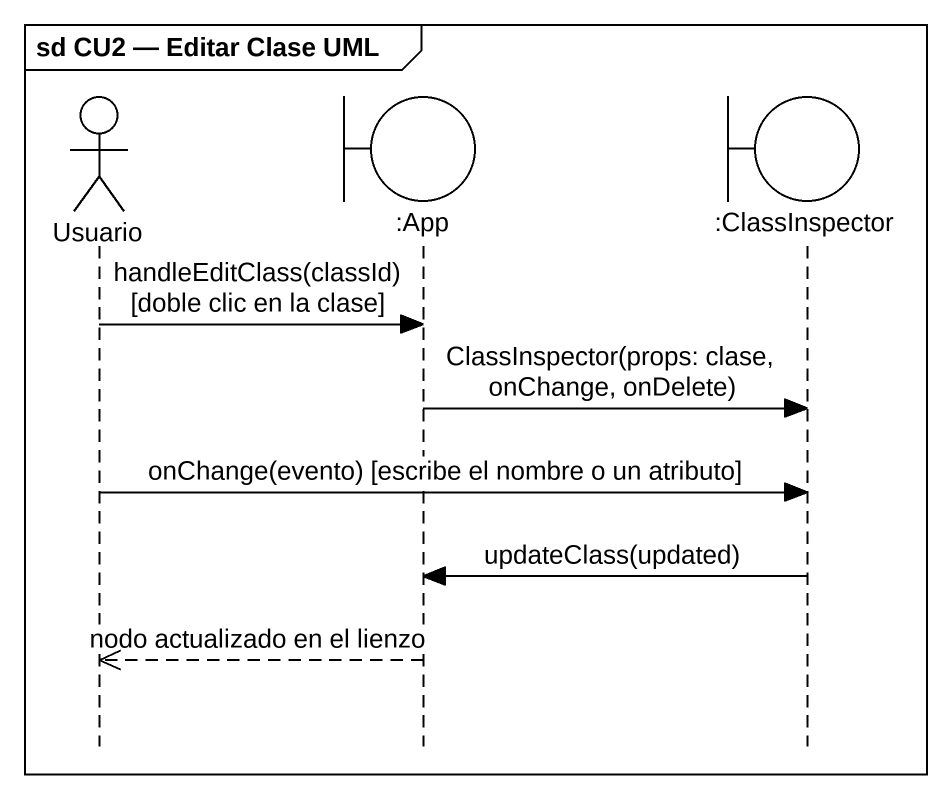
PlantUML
@startuml
mainframe sd CU2 — Editar Clase UML
hide footbox
actor Usuario
boundary ":App" as App
boundary ":ClassInspector" as ClassInspector

Usuario -> App : handleEditClass(classId) [doble clic en la clase]
App -> ClassInspector : ClassInspector(props: clase, onChange, onDelete)
Usuario -> ClassInspector : onChange(evento) [escribe el nombre o un atributo]
ClassInspector -> App : updateClass(updated)
App -->> Usuario : nodo actualizado en el lienzo
@enduml
